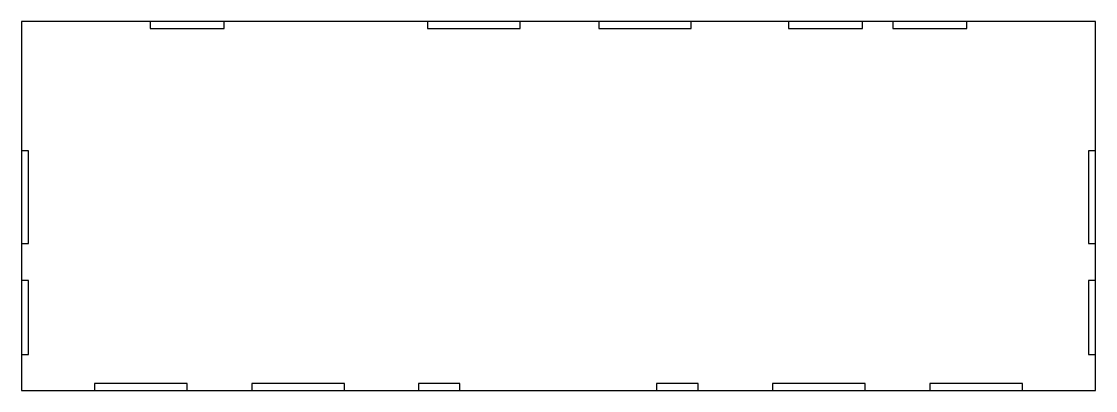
# Model space of a CAD drawing. Header units: millimetres. Extents: x -2 to 230, y -2 to 78.
import ezdxf

# ---------------------------------------------------------------- set-up
doc = ezdxf.new("R2010")
doc.units = ezdxf.units.MM

msp = doc.modelspace()

# ---------------------------------------------------------------- linework, layer by layer
at = {"layer": 'gasket'}
for points in [[(26, 76.5), (42, 76.5), (42, 78), (26, 78)], [(86, 76.5), (106, 76.5), (106, 78), (86, 78)], [(123, 76.5), (143, 76.5), (143, 78), (123, 78)], [(164, 76.5), (180, 76.5), (180, 78), (164, 78)], [(186.6, 76.5), (202.6, 76.5), (202.6, 78), (186.6, 78)], [(-1.8, 30), (-0.3, 30), (-0.3, 50), (-1.8, 50)], [(228.9, 30), (230.4, 30), (230.4, 50), (228.9, 50)], [(-1.8, 6), (-0.3, 6), (-0.3, 22), (-1.8, 22)], [(228.9, 6), (230.4, 6), (230.4, 22), (228.9, 22)], [(14, -1.8), (34, -1.8), (34, -0.3), (14, -0.3)], [(48, -1.8), (68, -1.8), (68, -0.3), (48, -0.3)], [(84, -1.8), (93, -1.8), (93, -0.3), (84, -0.3)], [(135.5, -1.8), (144.5, -1.8), (144.5, -0.3), (135.5, -0.3)], [(160.6, -1.8), (180.6, -1.8), (180.6, -0.3), (160.6, -0.3)], [(194.6, -1.8), (214.6, -1.8), (214.6, -0.3), (194.6, -0.3)]]:
    msp.add_lwpolyline(points, close=True, dxfattribs=at)
at = {"layer": 'plate_outline_ref'}
msp.add_lwpolyline([(-1.8, -1.8), (230.4, -1.8), (230.4, 78), (-1.8, 78)], close=True, dxfattribs=at)

doc.saveas('drawing.dxf')
